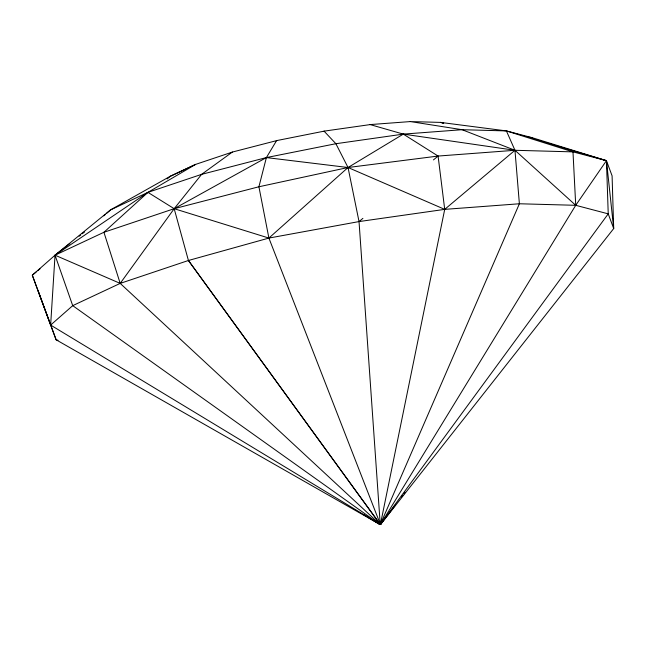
<?xml version="1.0" encoding="UTF-8"?>
<svg xmlns="http://www.w3.org/2000/svg" width="646" height="646" viewBox="0 0 646 646"><rect width="100%" height="100%" fill="white"/><g stroke="black" fill="none" stroke-linecap="round" stroke-linejoin="round"><path stroke-width="0.97" d="M443.455 123.16L440.54 122.401L506.407 130.92L531.989 137.638L606.449 160.668L612.085 175.817L613.7 228.555L380.72 524.245L379.896 524.439L380.454 524.221L444.714 209.369L438.085 156.057L403.314 134.118L370.118 124.581L410.533 121.561M380.502 524.35L381.269 522.485M380.454 524.221L519.384 203.765L514.967 150.284L506.407 130.92L462.076 129.701L403.314 134.118L335.888 143.719L266.386 157.584L201.625 174.347L147.934 192.363L110.571 209.877L55.039 255.194L32.3 275.196L56.113 339.78L379.848 524.423M380.236 524.407L359.031 221.578L348.032 167.508L335.888 143.719L324.066 131.146L370.376 124.565M69.833 243.55L55.039 255.194L72.715 305.647L379.872 524.366L50.638 325.075L55.039 255.194L120.196 283.392L379.945 524.334L380.607 524.31L381.697 522.622M380.688 524.277L395.36 505.059M401.473 497.049L402.692 495.45M403.92 493.843L405.139 492.244M103.772 215.861L105.282 214.529M106.792 213.204L110.571 209.877L170.164 176.334L195.681 164.367L232.439 152.052M167.193 178.942L170.164 176.334M36.152 272.031L32.3 275.196L50.638 325.075L72.715 305.647L120.196 283.392L188.422 260.491L268.897 238.075L359.031 221.578L362.907 218.364M433.434 159.909L438.085 156.057L514.967 150.284L572.986 151.875L606.449 160.668L613.7 228.555L608.225 213.85L606.449 160.668L506.407 130.92L572.986 151.875L575.723 205.307L380.664 524.213L379.896 524.439L367.832 517.139M37.694 270.763L40.012 268.865M79.175 236.194L80.734 234.974M82.292 233.747L84.626 231.906M170.084 176.35L195.681 164.367L147.934 192.363L55.039 255.194L103.925 232.277L174.178 208.698L258.917 186.767L348.032 167.508L438.085 156.057M276.754 140.594L232.358 152.06L201.625 174.347L174.178 208.698L120.196 283.392L103.925 232.277L147.934 192.363L174.178 208.698L268.897 238.075L380.324 524.237M324.284 131.122L276.593 140.61L266.386 157.584L258.917 186.767L268.897 238.075L348.032 167.508L403.314 134.118L514.967 150.284L575.723 205.307L608.225 213.85L380.575 524.213M359.031 221.578L444.714 209.369L519.384 203.765L575.723 205.307L606.449 160.668L603.485 160.184M528.04 137.073L531.989 137.638M58.027 340.289L56.113 339.78L37.944 290.345M443.713 123.176L440.806 122.409L410.258 121.569L462.076 129.701L514.967 150.284L444.714 209.369L348.032 167.508L266.386 157.584L174.178 208.698L188.422 260.491L380.05 524.302M363.52 514.539L366.112 516.097M376.755 522.041L379.985 524.439M188.422 260.491L380.179 524.261"/></g></svg>
